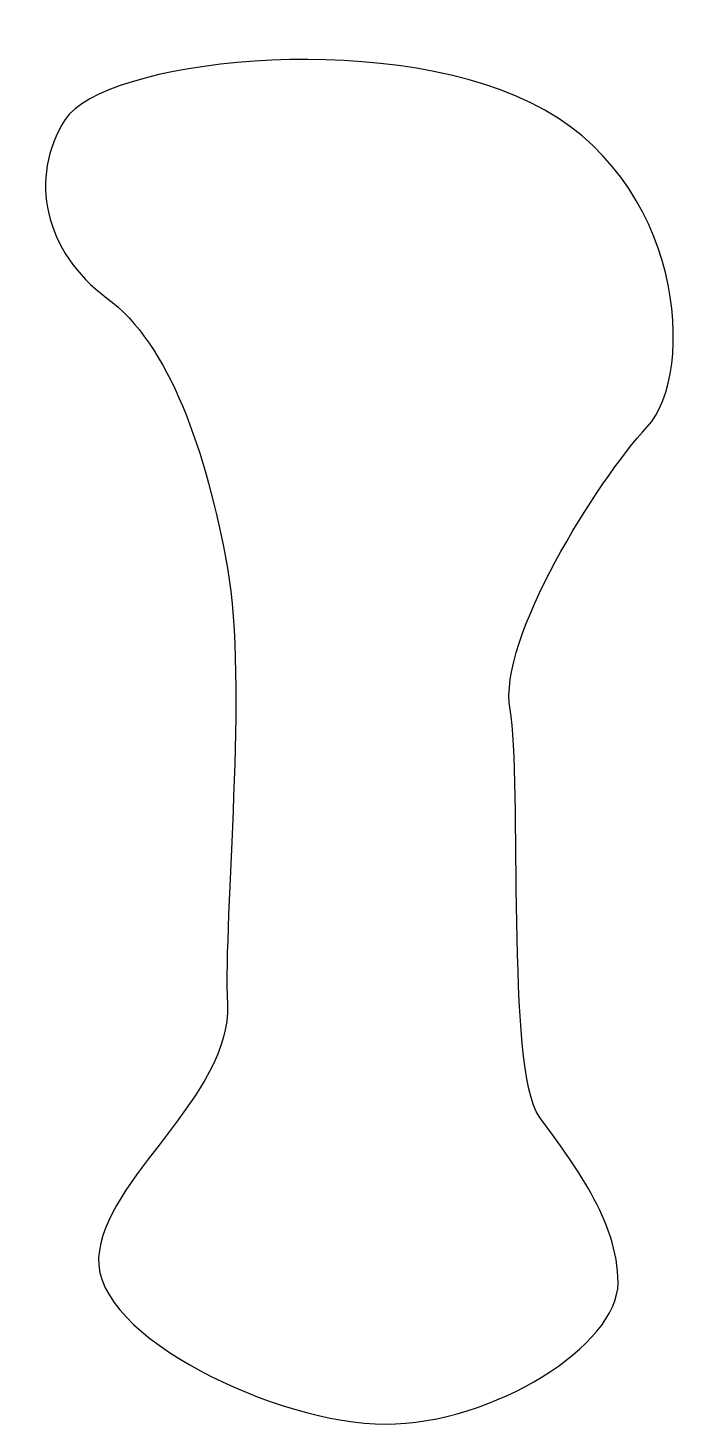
# Model space of a CAD drawing. Extents: x 98.4 to 112.6, y 133.6 to 163.2.
import ezdxf

# ---------------------------------------------------------------- set-up
doc = ezdxf.new("R2010")
doc.units = 0
doc.layers.add('LAYER_1', color=160, linetype='Continuous')

msp = doc.modelspace()

# ---------------------------------------------------------------- linework, layer by layer
at = {"layer": 'LAYER_1', "color": 7}
msp.add_open_spline([(109.057, 161.641), (112.32, 160.054), (112.585, 155.908), (111.527, 154.762), (110.468, 153.615), (108.352, 150.264), (108.616, 148.765), (108.881, 147.265), (108.528, 141.092), (109.234, 140.122), (109.939, 139.152), (110.909, 137.917), (110.909, 136.594), (110.909, 135.271), (108.264, 133.595), (105.97, 133.595), (103.677, 133.595), (99.797, 135.447), (99.885, 137.123), (99.973, 138.799), (102.707, 140.563), (102.619, 142.503), (102.531, 144.443), (103.06, 149.294), (102.619, 151.763), (102.178, 154.233), (101.384, 156.526), (100.061, 157.496), (98.738, 158.466), (98.386, 160.054), (99.179, 161.288), (99.973, 162.523), (105.794, 163.229), (109.057, 161.641)], degree=3, knots=[0, 0, 0, 0, 1, 1, 1, 2, 2, 2, 3, 3, 3, 4, 4, 4, 5, 5, 5, 6, 6, 6, 7, 7, 7, 8, 8, 8, 9, 9, 9, 10, 10, 10, 11, 11, 11, 11], dxfattribs=at)

doc.saveas('drawing.dxf')
